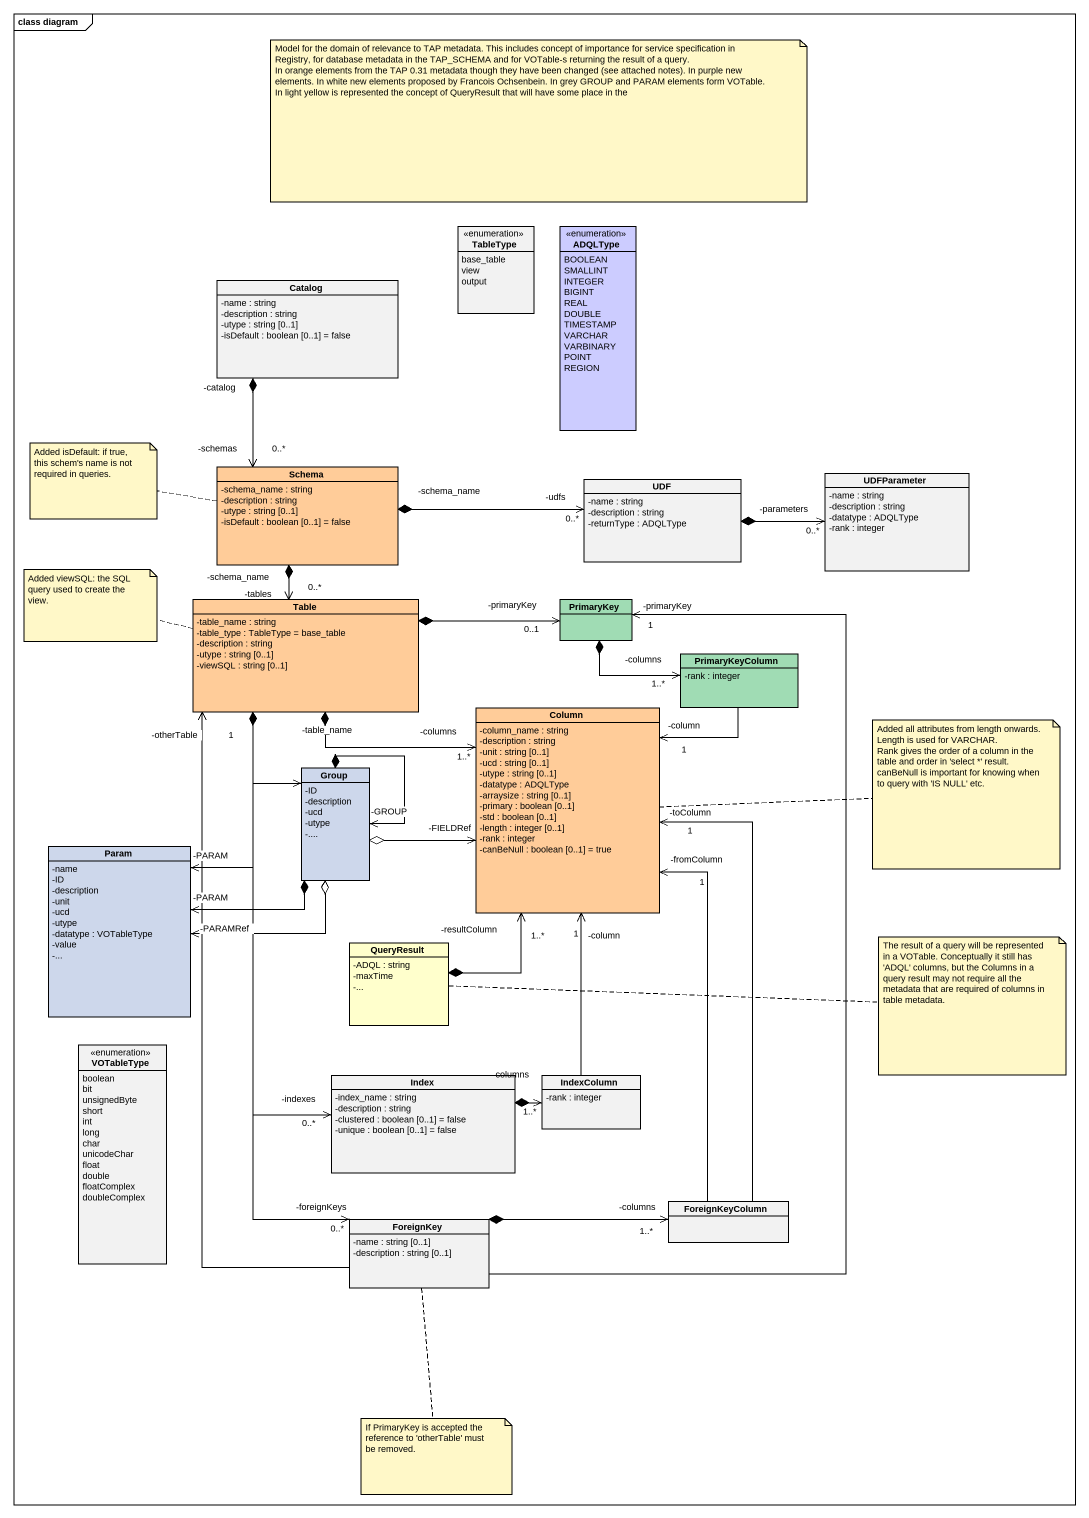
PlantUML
@startuml
mainframe class diagram
hide circle
hide empty members
skinparam classAttributeIconSize 0
enum TableType {
  base_table
  view
  output
}
enum ADQLType #CCCCFF {
  BOOLEAN
  SMALLINT
  INTEGER
  BIGINT
  REAL
  DOUBLE
  TIMESTAMP
  VARCHAR
  VARBINARY
  POINT
  REGION
}
class Catalog {
  -name : string
  -description : string
  -utype : string [0..1]
  -isDefault : boolean [0..1] = false
}
class Schema #FFCC99 {
  -schema_name : string
  -description : string
  -utype : string [0..1]
  -isDefault : boolean [0..1] = false
}
class UDFParameter {
  -name : string
  -description : string
  -datatype : ADQLType
  -rank : integer
}
class UDF {
  -name : string
  -description : string
  -returnType : ADQLType
}
class Table #FFCC99 {
  -table_name : string
  -table_type : TableType = base_table
  -description : string
  -utype : string [0..1]
  -viewSQL : string [0..1]
}
class PrimaryKey #A0DCB4
class PrimaryKeyColumn #A0DCB4 {
  -rank : integer
}
class Column #FFCC99 {
  -column_name : string
  -description : string
  -unit : string [0..1]
  -ucd : string [0..1]
  -utype : string [0..1]
  -datatype : ADQLType
  -arraysize : string [0..1]
  -primary : boolean [0..1]
  -std : boolean [0..1]
  -length : integer [0..1]
  -rank : integer
  -canBeNull : boolean [0..1] = true
}
class "Group" as Group_ #CDD7EB {
  -ID
  -description
  -ucd
  -utype
  -....
}
class Param #CDD7EB {
  -name
  -ID
  -description
  -unit
  -ucd
  -utype
  -datatype : VOTableType
  -value
  -...
}
class QueryResult #FFFFCC {
  -ADQL : string
  -maxTime
  -...
}
enum VOTableType {
  boolean
  bit
  unsignedByte
  short
  int
  long
  char
  unicodeChar
  float
  double
  floatComplex
  doubleComplex
}
class Index {
  -index_name : string
  -description : string
  -clustered : boolean [0..1] = false
  -unique : boolean [0..1] = false
}
class IndexColumn {
  -rank : integer
}
class ForeignKeyColumn
class ForeignKey {
  -name : string [0..1]
  -description : string [0..1]
}
Catalog "-catalog" *--> "-schemas\n0..*" Schema
Schema "-schema_name" *-right-> "-udfs\n0..*" UDF
Schema "-schema_name" *--> "-tables\n0..*" Table
UDF *-right-> "-parameters\n0..*" UDFParameter
Table *-right-> "-primaryKey\n0..1" PrimaryKey
Table "-table_name" *-right-> "-columns\n1..*" Column
Table *--> Group_
Table *--> "-PARAM" Param
Table *--> "-indexes\n0..*" Index
Table *--> "-foreignKeys\n0..*" ForeignKey
PrimaryKey *-right-> "-columns\n1..*" PrimaryKeyColumn
PrimaryKeyColumn --> "-column\n1" Column
Group_ o-right-> "-FIELDRef" Column
Group_ *--> "-GROUP" Group_
Group_ *-left-> "-PARAM" Param
Group_ o-left-> "-PARAMRef" Param
QueryResult *-up-> "-resultColumn\n1..*" Column
Index *-right-> "-columns\n1..*" IndexColumn
IndexColumn -up-> "-column\n1" Column
ForeignKeyColumn -up-> "-fromColumn\n1" Column
ForeignKeyColumn -up-> "-toColumn\n1" Column
ForeignKey -up-> "-otherTable\n1" Table
ForeignKey -up-> "-primaryKey\n1" PrimaryKey
ForeignKey *-right-> "-columns\n1..*" ForeignKeyColumn
note as N1
  Model for the domain of relevance to TAP metadata. This includes concept of importance for service specification in Registry, for database metadata in the TAP_SCHEMA and for VOTable-s returning the result of a query.
  In orange elements from the TAP 0.31 metadata though they have been changed (see attached notes). In purple new elements. In white new elements proposed by Francois Ochsenbein. In grey GROUP and PARAM elements form VOTable.
  In light yellow is represented the concept of QueryResult that will have some place in the
end note
note left of Schema : Added isDefault: if true, this schem's name is not required in queries.
note left of Table : Added viewSQL: the SQL query used to create the view.
note right of Column
  Added all attributes from length onwards.
  Length is used for VARCHAR.
  Rank gives the order of a column in the table and order in 'select *' result.
  canBeNull is important for knowing when to query with 'IS NULL' etc.
end note
note right of QueryResult : The result of a query will be represented in a VOTable. Conceptually it still has 'ADQL' columns, but the Columns in a query result may not require all the metadata that are required of columns in table metadata.
note bottom of ForeignKey : If PrimaryKey is accepted the reference to 'otherTable' must be removed.
@enduml
